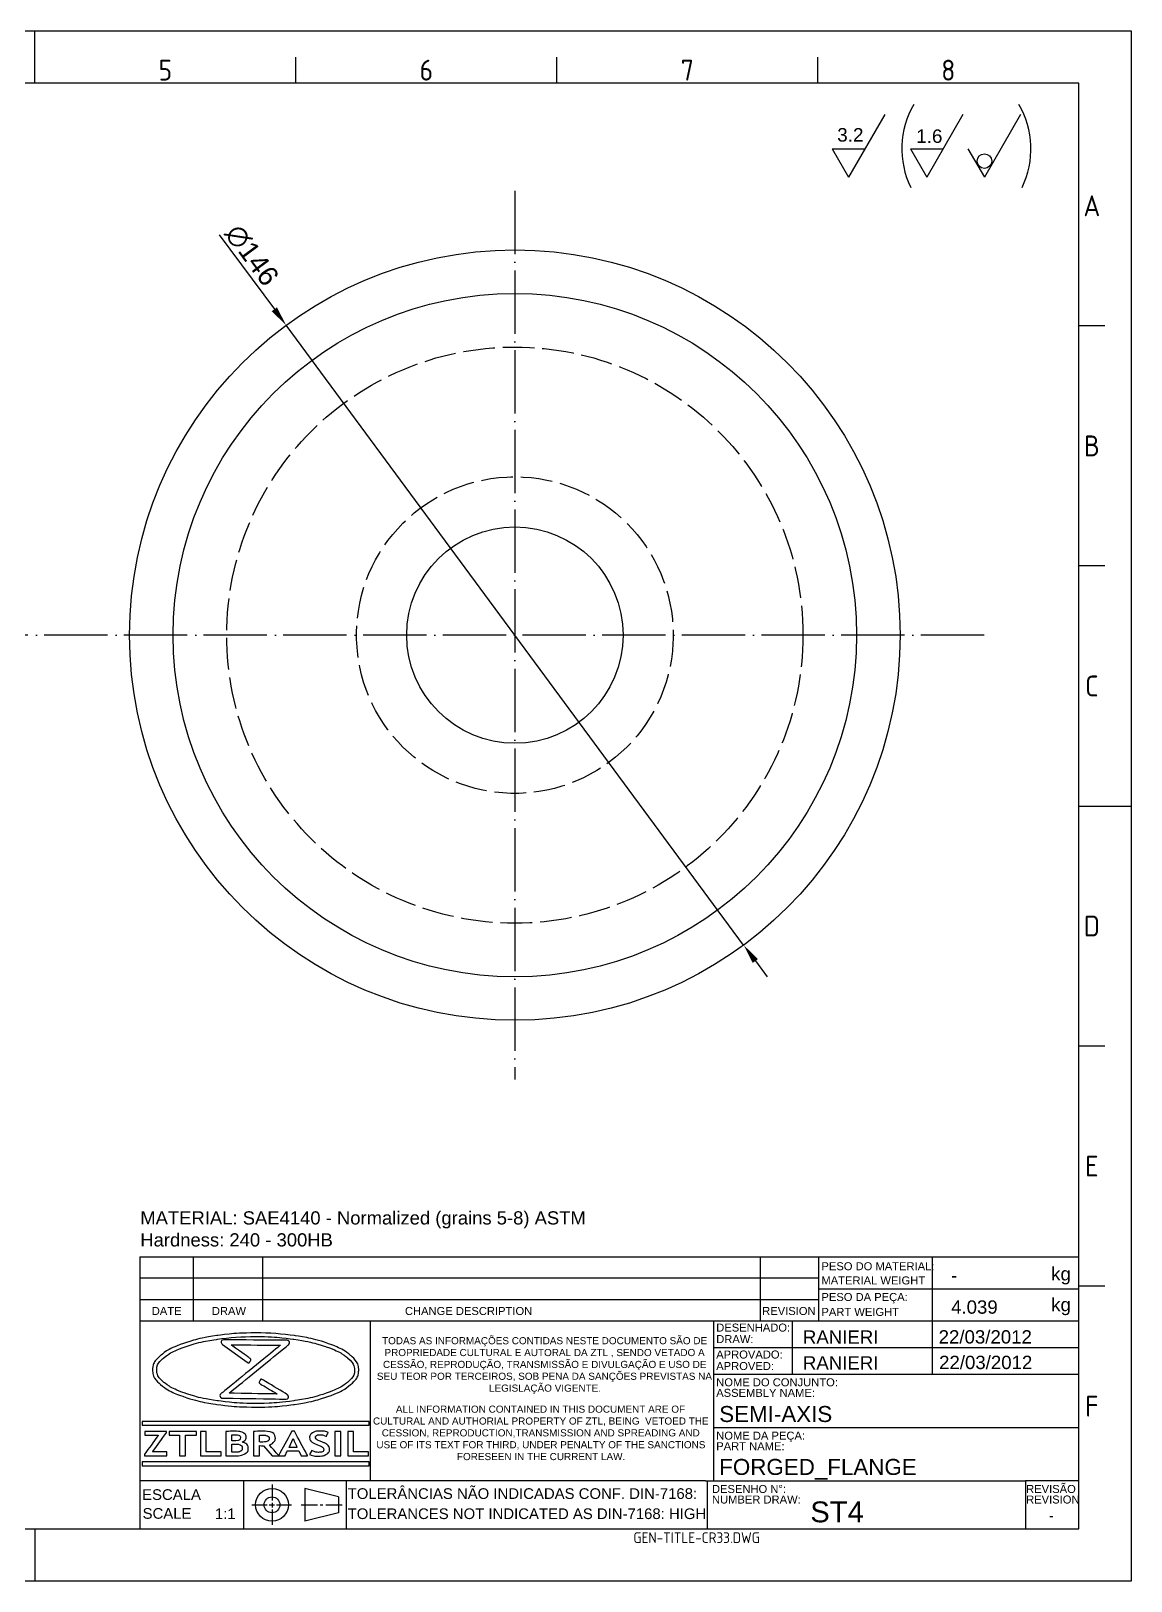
# Model space of a CAD drawing. Header units: millimetres. Extents: x 1906 to 2321, y 1390 to 1684.
# Drawn here: x 2112.8 to 2321.3, y 1390.4 to 1684.2 of the extents above; entities that cross this region are included whole.
import ezdxf
from ezdxf.enums import TextEntityAlignment as Align

# ---------------------------------------------------------------- set-up
doc = ezdxf.new("R2010")
doc.units = ezdxf.units.MM
for name, pattern in [('ACAD_ISO02W100', [15, 12, -3]), ('ACAD_ISO04W100', [30, 24, -3, 0, -3]), ('ACAD_ISO05W100', [33, 24, -3, 0, -3, 0, -3])]:
    doc.linetypes.add(name, pattern=pattern)
for name, color, linetype, lineweight in [('AM_0', 7, 'Continuous', 30), ('AM_4', 1, 'ACAD_ISO04W100', 25), ('AM_5', 3, 'Continuous', 25), ('AM_8', 170, 'Continuous', 25), ('AM_9', 40, 'ACAD_ISO02W100', 25), ('AM_BOR', 2, 'ACAD_ISO05W100', 25)]:
    doc.layers.add(name, color=color, linetype=linetype, lineweight=lineweight)
doc.layers.add('Camada 1', color=7, linetype='Continuous')
doc.styles.add('ACISOTS', font='isocp.shx', dxfattribs={"height": 1})
doc.styles.get("Standard").update_dxf_attribs({"font": 'arial.ttf'})
doc.dimstyles.new('ISO-25', dxfattribs={"dimtxt": 3.75, "dimasz": 3.75, "dimexe": 1.25, "dimexo": 0.625, "dimtad": 1, "dimtxsty": 'Standard', "dimcen": 2.5, "dimadec": 0, "dimazin": 0, "dimtfac": 1, "dimtmove": 0, "dimatfit": 3, "dimfxl": 1, "dimarcsym": 0})

# ---------------------------------------------------------------- blocks, each defined once
blk = doc.blocks.new('A3 ZTL')
for p, q in [((401.17, 280.82), (19.57, 280.82)), ((401.17, 9.78), (401.17, 280.82)), ((19.57, 9.78), (401.17, 9.78))]:
    blk.add_line(p, q)
at = {"layer": 'AM_BOR', "color": 135, "linetype": 'Continuous', "lineweight": 25}
for p, q in [((0, 290.61), (410.96, 290.61)), ((410.96, 290.61), (410.96, 0)), ((410.96, 0), (0, 0))]:
    blk.add_line(p, q, dxfattribs=at)
at = {"layer": 'AM_BOR', "color": 135, "lineweight": 25}
for p, q in [((205.48, 280.82), (205.48, 290.61)), ((254.4, 280.82), (254.4, 285.71)), ((303.33, 280.82), (303.33, 285.71)), ((352.25, 280.82), (352.25, 285.71)), ((406.07, 235.32), (401.17, 235.32)), ((406.07, 190.31), (401.17, 190.31)), ((401.17, 145.3), (410.96, 145.3)), ((406.07, 100.29), (401.17, 100.29)), ((406.07, 55.28), (401.17, 55.28)), ((205.48, 9.78), (205.48, 0))]:
    blk.add_line(p, q, dxfattribs=at)
at = {"layer": 'AM_BOR', "color": 135, "lineweight": 25, "style": 'ACISOTS'}
for s, p in [('5', (229.94, 283.27)), ('6', (278.86, 283.27)), ('7', (327.79, 283.27)), ('8', (376.71, 283.27)), ('A', (403.62, 257.83)), ('B', (403.62, 212.82)), ('C', (403.62, 167.81)), ('D', (403.62, 122.8)), ('E', (403.62, 77.79)), ('F', (403.62, 32.78))]:
    blk.add_text(s, height=3.91, dxfattribs=at).set_placement(p, align=Align.MIDDLE)
blk = doc.blocks.new('*D80')
at = {"layer": 'AM_5', "color": 0, "lineweight": -2, "ltscale": 0.5, "transparency": 16777216}
for p, q in [((2148.51, 1645.55), (2158.94, 1631.42)), ((2247.86, 1510.93), (2161.17, 1628.4)), ((2250.09, 1507.91), (2252.32, 1504.89))]:
    blk.add_line(p, q, dxfattribs=at)
at = {"layer": 'AM_5', "color": 0, "ltscale": 0.5, "transparency": 16777216}
for points in [[(2159.44, 1631.79), (2158.44, 1631.05), (2161.17, 1628.4)], [(2250.59, 1508.28), (2249.59, 1507.54), (2247.86, 1510.93)]]:
    blk.add_solid(points, dxfattribs=at)
at = {"layer": 'Defpoints', "color": 0, "ltscale": 0.5, "transparency": 16777216}
for p in [(2161.17, 1628.4), (2247.86, 1510.93)]:
    blk.add_point(p, dxfattribs=at)
at = {"layer": 'AM_5', "color": 0, "ltscale": 0.5, "transparency": 16777216, "insert": (2154.68, 1641.65), "char_height": 3.75, "attachment_point": 5, "rotation": 306.4278}
blk.add_mtext('∅146', dxfattribs=at)

msp = doc.modelspace()

# ---------------------------------------------------------------- linework, layer by layer
at = {"linetype": 'Continuous'}
msp.add_line((2133.469, 1451.848), (2311.376, 1451.848), dxfattribs=at)
at = {"layer": 'AM_0', "ltscale": 0.5}
for radius in [73, 64.749, 20.5]:
    msp.add_circle((2204.516, 1569.665), radius, dxfattribs=at)
at = {"layer": 'AM_4', "ltscale": 0.5}
for p, q in [((2204.516, 1653.878), (2204.516, 1485.453)), ((2293.44, 1569.665), (1964.018, 1569.665))]:
    msp.add_line(p, q, dxfattribs=at)
at = {"layer": 'AM_5'}
for p, q in [((2274.595, 1668.311), (2267.748, 1656.451)), ((2289.425, 1668.311), (2282.577, 1656.451)), ((2300.329, 1668.311), (2293.481, 1656.451)), ((2264.635, 1661.842), (2270.86, 1661.842)), ((2264.635, 1661.842), (2267.748, 1656.451)), ((2279.465, 1661.842), (2285.69, 1661.842)), ((2279.465, 1661.842), (2282.577, 1656.451)), ((2290.369, 1661.842), (2293.481, 1656.451))]:
    msp.add_line(p, q, dxfattribs=at)
msp.add_circle((2293.493, 1659.506), 1.38, dxfattribs=at)
for centre, start, end in [((2294.607, 1661.83), 149.81687, 205.95777), ((2285.546, 1661.83), 334.04223, 30.18313)]:
    msp.add_arc(centre, 16.762, start, end, dxfattribs=at)
at = {"layer": 'AM_8', "color": 0, "linetype": 'Continuous'}
for p, q in [((2133.469, 1451.848), (2133.469, 1400.296)), ((2143.578, 1451.848), (2143.578, 1439.718)), ((2156.718, 1451.848), (2156.718, 1439.718)), ((2250.98, 1451.848), (2250.98, 1439.718)), ((2262.096, 1439.718), (2262.096, 1451.848)), ((2283.578, 1451.848), (2283.578, 1445.783)), ((2311.376, 1400.296), (2311.376, 1451.848)), ((2262.096, 1447.805), (2133.469, 1447.805)), ((2262.096, 1445.783), (2311.376, 1445.783)), ((2283.578, 1445.783), (2283.578, 1439.718)), ((2133.469, 1443.762), (2262.096, 1443.762)), ((2133.469, 1439.718), (2240.617, 1439.718)), ((2177.084, 1439.718), (2177.084, 1409.393)), ((2240.617, 1439.718), (2311.376, 1439.718)), ((2242.161, 1439.718), (2242.161, 1420.513)), ((2257.074, 1439.718), (2257.074, 1429.61)), ((2283.578, 1439.718), (2283.578, 1429.61)), ((2242.161, 1434.664), (2311.376, 1434.664)), ((2242.161, 1429.61), (2311.376, 1429.61)), ((2242.161, 1420.513), (2242.161, 1409.393)), ((2242.161, 1419.502), (2311.376, 1419.502)), ((2133.912, 1412.235), (2167.026, 1412.235)), ((2240.617, 1409.393), (2133.469, 1409.393)), ((2178.311, 1409.393), (2133.469, 1409.393)), ((2153.114, 1409.393), (2153.114, 1400.296)), ((2158.501, 1408.664), (2158.501, 1405.664)), ((2171.067, 1406.344), (2164.708, 1407.956)), ((2164.708, 1407.956), (2164.708, 1401.733)), ((2172.58, 1409.393), (2172.58, 1400.296)), ((2240.617, 1409.393), (2301.267, 1409.393)), ((2241.039, 1400.296), (2241.039, 1409.393)), ((2311.376, 1409.393), (2301.267, 1409.393)), ((2301.267, 1409.393), (2301.267, 1400.296)), ((2154.699, 1404.845), (2157.553, 1404.845)), ((2157.986, 1404.845), (2158.99, 1404.845)), ((2158.501, 1405.247), (2158.501, 1404.352)), ((2159.377, 1404.845), (2162.212, 1404.845)), ((2164.015, 1404.845), (2167.141, 1404.845)), ((2167.623, 1404.845), (2168.126, 1404.845)), ((2168.708, 1404.845), (2171.804, 1404.845)), ((2171.067, 1406.344), (2171.067, 1403.345)), ((2158.501, 1403.95), (2158.501, 1401.025)), ((2171.067, 1403.345), (2164.708, 1401.733)), ((2133.469, 1400.296), (2311.376, 1400.296))]:
    msp.add_line(p, q, dxfattribs=at)
for radius in [3.112, 1.5]:
    msp.add_circle((2158.501, 1404.845), radius, dxfattribs=at)
at = {"layer": 'AM_9', "ltscale": 0.5}
for radius in [54.596, 30]:
    msp.add_circle((2204.516, 1569.665), radius, dxfattribs=at)
at = {"layer": 'Camada 1'}
for points, knots in [([(2155.396, 1437.421), (2158.004, 1437.421), (2160.496, 1437.238), (2162.773, 1436.907), (2162.773, 1436.907), (2165.139, 1436.564), (2167.273, 1436.06), (2169.063, 1435.435), (2169.063, 1435.435), (2170.9, 1434.794), (2172.383, 1434.02), (2173.397, 1433.154), (2173.397, 1433.154), (2174.383, 1432.311), (2174.929, 1431.378), (2174.929, 1430.392), (2174.929, 1430.392), (2174.929, 1429.406), (2174.383, 1428.473), (2173.397, 1427.63), (2173.397, 1427.63), (2172.383, 1426.764), (2170.9, 1425.99), (2169.063, 1425.348), (2169.063, 1425.348), (2167.273, 1424.723), (2165.139, 1424.22), (2162.773, 1423.876), (2162.773, 1423.876), (2160.496, 1423.546), (2158.004, 1423.363), (2155.396, 1423.363), (2155.396, 1423.363), (2152.788, 1423.363), (2150.296, 1423.546), (2148.019, 1423.876), (2148.019, 1423.876), (2145.653, 1424.22), (2143.519, 1424.723), (2141.729, 1425.348), (2141.729, 1425.348), (2139.892, 1425.99), (2138.409, 1426.764), (2137.396, 1427.63), (2137.396, 1427.63), (2136.409, 1428.473), (2135.864, 1429.406), (2135.864, 1430.392), (2135.864, 1430.392), (2135.864, 1431.378), (2136.409, 1432.311), (2137.396, 1433.154), (2137.396, 1433.154), (2138.409, 1434.02), (2139.892, 1434.794), (2141.729, 1435.435), (2141.729, 1435.435), (2143.519, 1436.06), (2145.653, 1436.564), (2148.02, 1436.907), (2148.02, 1436.907), (2150.296, 1437.238), (2152.788, 1437.421), (2155.396, 1437.421)], [0, 0, 0, 0, 0.0588235, 0.0588235, 0.0588235, 0.0882353, 0.1176471, 0.1176471, 0.1176471, 0.1470588, 0.1764706, 0.1764706, 0.1764706, 0.2058824, 0.2352941, 0.2352941, 0.2352941, 0.2647059, 0.2941176, 0.2941176, 0.2941176, 0.3235294, 0.3529412, 0.3529412, 0.3529412, 0.3823529, 0.4117647, 0.4117647, 0.4117647, 0.4411765, 0.4705882, 0.4705882, 0.4705882, 0.5, 0.5294118, 0.5294118, 0.5294118, 0.5588235, 0.5882353, 0.5882353, 0.5882353, 0.6176471, 0.6470588, 0.6470588, 0.6470588, 0.6764706, 0.7058824, 0.7058824, 0.7058824, 0.7352941, 0.7647059, 0.7647059, 0.7647059, 0.7941176, 0.8235294, 0.8235294, 0.8235294, 0.8529412, 0.8823529, 0.8823529, 0.8823529, 0.9411765, 1, 1, 1, 1]), ([(2155.396, 1436.727), (2152.834, 1436.727), (2150.389, 1436.549), (2148.16, 1436.226), (2148.16, 1436.226), (2145.844, 1435.891), (2143.759, 1435.4), (2142.015, 1434.791), (2142.015, 1434.791), (2140.317, 1434.198), (2138.95, 1433.499), (2138.018, 1432.73), (2138.018, 1432.73), (2137.134, 1432), (2136.646, 1431.21), (2136.646, 1430.392), (2136.646, 1430.392), (2136.646, 1429.574), (2137.134, 1428.783), (2138.018, 1428.054), (2138.018, 1428.054), (2138.95, 1427.285), (2140.317, 1426.585), (2142.015, 1425.993), (2142.015, 1425.993), (2143.759, 1425.384), (2145.843, 1424.893), (2148.16, 1424.558), (2148.16, 1424.558), (2150.389, 1424.235), (2152.834, 1424.056), (2155.396, 1424.056), (2155.396, 1424.056), (2157.958, 1424.056), (2160.403, 1424.235), (2162.632, 1424.558), (2162.632, 1424.558), (2164.949, 1424.893), (2167.034, 1425.384), (2168.778, 1425.993), (2168.778, 1425.993), (2170.475, 1426.585), (2171.843, 1427.285), (2172.774, 1428.054), (2172.774, 1428.054), (2173.658, 1428.783), (2174.147, 1429.574), (2174.147, 1430.392), (2174.147, 1430.392), (2174.147, 1431.21), (2173.658, 1432), (2172.774, 1432.73), (2172.774, 1432.73), (2171.843, 1433.499), (2170.475, 1434.198), (2168.778, 1434.791), (2168.778, 1434.791), (2167.034, 1435.4), (2164.949, 1435.891), (2162.632, 1436.226), (2162.632, 1436.226), (2160.403, 1436.549), (2157.958, 1436.727), (2155.396, 1436.727)], [0, 0, 0, 0, 0.0588235, 0.0588235, 0.0588235, 0.0882353, 0.1176471, 0.1176471, 0.1176471, 0.1470588, 0.1764706, 0.1764706, 0.1764706, 0.2058824, 0.2352941, 0.2352941, 0.2352941, 0.2647059, 0.2941176, 0.2941176, 0.2941176, 0.3235294, 0.3529412, 0.3529412, 0.3529412, 0.3823529, 0.4117647, 0.4117647, 0.4117647, 0.4411765, 0.4705882, 0.4705882, 0.4705882, 0.5, 0.5294118, 0.5294118, 0.5294118, 0.5588235, 0.5882353, 0.5882353, 0.5882353, 0.6176471, 0.6470588, 0.6470588, 0.6470588, 0.6764706, 0.7058824, 0.7058824, 0.7058824, 0.7352941, 0.7647059, 0.7647059, 0.7647059, 0.7941176, 0.8235294, 0.8235294, 0.8235294, 0.8529412, 0.8823529, 0.8823529, 0.8823529, 0.9411765, 1, 1, 1, 1]), ([(2153.772, 1431.888), (2153.772, 1431.888), (2149.092, 1435.242), (2149.092, 1435.242), (2149.092, 1435.242), (2148.744, 1435.491), (2148.885, 1436.125), (2149.296, 1436.122), (2149.296, 1436.122), (2149.296, 1436.122), (2161.381, 1436.025), (2161.381, 1436.025), (2161.381, 1436.025), (2161.778, 1436.021), (2161.925, 1435.423), (2161.601, 1435.159), (2161.601, 1435.159), (2161.601, 1435.159), (2150.35, 1425.993), (2150.35, 1425.993), (2150.35, 1425.993), (2150.35, 1425.993), (2159.469, 1425.846), (2159.469, 1425.846), (2159.469, 1425.846), (2159.469, 1425.846), (2156.402, 1427.694), (2156.402, 1427.694), (2156.402, 1427.694), (2156.2, 1427.816), (2155.999, 1427.937), (2156.174, 1428.358), (2156.174, 1428.358), (2156.35, 1428.78), (2156.552, 1428.658), (2156.754, 1428.537), (2156.754, 1428.537), (2156.754, 1428.537), (2161.352, 1425.767), (2161.352, 1425.767), (2161.352, 1425.767), (2161.728, 1425.54), (2161.595, 1424.865), (2161.171, 1424.872), (2161.171, 1424.872), (2161.171, 1424.872), (2149.086, 1425.066), (2149.086, 1425.066), (2149.086, 1425.066), (2148.69, 1425.073), (2148.546, 1425.669), (2148.868, 1425.932), (2148.868, 1425.932), (2148.868, 1425.932), (2160.108, 1435.088), (2160.108, 1435.088), (2160.108, 1435.088), (2160.108, 1435.088), (2150.74, 1435.164), (2150.74, 1435.164), (2150.74, 1435.164), (2150.74, 1435.164), (2154.176, 1432.702), (2154.176, 1432.702), (2154.176, 1432.702), (2154.367, 1432.565), (2154.558, 1432.427), (2154.356, 1432.021), (2154.356, 1432.021), (2154.154, 1431.614), (2153.963, 1431.751), (2153.772, 1431.888)], [0, 0, 0, 0, 0.0526316, 0.0526316, 0.0526316, 0.0789474, 0.1052632, 0.1052632, 0.1052632, 0.1315789, 0.1578947, 0.1578947, 0.1578947, 0.1842105, 0.2105263, 0.2105263, 0.2105263, 0.2368421, 0.2631579, 0.2631579, 0.2631579, 0.2894737, 0.3157895, 0.3157895, 0.3157895, 0.3421053, 0.3684211, 0.3684211, 0.3684211, 0.3947368, 0.4210526, 0.4210526, 0.4210526, 0.4473684, 0.4736842, 0.4736842, 0.4736842, 0.5, 0.5263158, 0.5263158, 0.5263158, 0.5526316, 0.5789474, 0.5789474, 0.5789474, 0.6052632, 0.6315789, 0.6315789, 0.6315789, 0.6578947, 0.6842105, 0.6842105, 0.6842105, 0.7105263, 0.7368421, 0.7368421, 0.7368421, 0.7631579, 0.7894737, 0.7894737, 0.7894737, 0.8157895, 0.8421053, 0.8421053, 0.8421053, 0.8684211, 0.8947368, 0.8947368, 0.8947368, 0.9473684, 1, 1, 1, 1]), ([(2133.996, 1420.651), (2133.996, 1420.651), (2176.797, 1420.651), (2176.797, 1420.651), (2176.797, 1420.651), (2176.797, 1420.651), (2176.881, 1420.651), (2176.881, 1420.651), (2176.881, 1420.651), (2176.881, 1420.651), (2176.881, 1420.567), (2176.881, 1420.567), (2176.881, 1420.567), (2176.881, 1420.567), (2176.881, 1420.01), (2176.881, 1420.01), (2176.881, 1420.01), (2176.881, 1420.01), (2176.881, 1419.926), (2176.881, 1419.926), (2176.881, 1419.926), (2176.881, 1419.926), (2176.797, 1419.926), (2176.797, 1419.926), (2176.797, 1419.926), (2176.797, 1419.926), (2133.996, 1419.926), (2133.996, 1419.926), (2133.996, 1419.926), (2133.996, 1419.926), (2133.912, 1419.926), (2133.912, 1419.926), (2133.912, 1419.926), (2133.912, 1419.926), (2133.912, 1420.01), (2133.912, 1420.01), (2133.912, 1420.01), (2133.912, 1420.01), (2133.912, 1420.567), (2133.912, 1420.567), (2133.912, 1420.567), (2133.912, 1420.567), (2133.912, 1420.651), (2133.912, 1420.651), (2133.912, 1420.651), (2133.912, 1420.651), (2133.996, 1420.651), (2133.996, 1420.651)], [0, 0, 0, 0, 0.0769231, 0.0769231, 0.0769231, 0.1153846, 0.1538462, 0.1538462, 0.1538462, 0.1923077, 0.2307692, 0.2307692, 0.2307692, 0.2692308, 0.3076923, 0.3076923, 0.3076923, 0.3461538, 0.3846154, 0.3846154, 0.3846154, 0.4230769, 0.4615385, 0.4615385, 0.4615385, 0.5, 0.5384615, 0.5384615, 0.5384615, 0.5769231, 0.6153846, 0.6153846, 0.6153846, 0.6538462, 0.6923077, 0.6923077, 0.6923077, 0.7307692, 0.7692308, 0.7692308, 0.7692308, 0.8076923, 0.8461538, 0.8461538, 0.8461538, 0.9230769, 1, 1, 1, 1]), ([(2134.338, 1414.137), (2134.338, 1414.137), (2134.338, 1414.401), (2134.338, 1414.401), (2134.338, 1414.401), (2134.338, 1414.401), (2136.956, 1418.022), (2136.956, 1418.022), (2136.956, 1418.022), (2136.956, 1418.022), (2134.381, 1418.022), (2134.381, 1418.022), (2134.381, 1418.022), (2134.381, 1418.022), (2134.381, 1418.75), (2134.381, 1418.75), (2134.381, 1418.75), (2134.381, 1418.75), (2138.474, 1418.75), (2138.474, 1418.75), (2138.474, 1418.75), (2138.474, 1418.75), (2138.474, 1418.485), (2138.474, 1418.485), (2138.474, 1418.485), (2138.474, 1418.485), (2135.847, 1414.864), (2135.847, 1414.864), (2135.847, 1414.864), (2135.847, 1414.864), (2138.568, 1414.864), (2138.568, 1414.864), (2138.568, 1414.864), (2138.568, 1414.864), (2138.568, 1414.137), (2138.568, 1414.137), (2138.568, 1414.137), (2138.568, 1414.137), (2134.338, 1414.137), (2134.338, 1414.137)], [0, 0, 0, 0, 0.0909091, 0.0909091, 0.0909091, 0.1363636, 0.1818182, 0.1818182, 0.1818182, 0.2272727, 0.2727273, 0.2727273, 0.2727273, 0.3181818, 0.3636364, 0.3636364, 0.3636364, 0.4090909, 0.4545455, 0.4545455, 0.4545455, 0.5, 0.5454545, 0.5454545, 0.5454545, 0.5909091, 0.6363636, 0.6363636, 0.6363636, 0.6818182, 0.7272727, 0.7272727, 0.7272727, 0.7727273, 0.8181818, 0.8181818, 0.8181818, 0.9090909, 1, 1, 1, 1]), ([(2142.107, 1418.022), (2142.107, 1418.022), (2142.107, 1414.137), (2142.107, 1414.137), (2142.107, 1414.137), (2142.107, 1414.137), (2140.993, 1414.137), (2140.993, 1414.137), (2140.993, 1414.137), (2140.993, 1414.137), (2140.993, 1418.022), (2140.993, 1418.022), (2140.993, 1418.022), (2140.993, 1418.022), (2138.996, 1418.022), (2138.996, 1418.022), (2138.996, 1418.022), (2138.996, 1418.022), (2138.996, 1418.75), (2138.996, 1418.75), (2138.996, 1418.75), (2138.996, 1418.75), (2144.193, 1418.75), (2144.193, 1418.75), (2144.193, 1418.75), (2144.193, 1418.75), (2144.193, 1418.022), (2144.193, 1418.022), (2144.193, 1418.022), (2144.193, 1418.022), (2142.107, 1418.022), (2142.107, 1418.022)], [0, 0, 0, 0, 0.1111111, 0.1111111, 0.1111111, 0.1666667, 0.2222222, 0.2222222, 0.2222222, 0.2777778, 0.3333333, 0.3333333, 0.3333333, 0.3888889, 0.4444444, 0.4444444, 0.4444444, 0.5, 0.5555556, 0.5555556, 0.5555556, 0.6111111, 0.6666667, 0.6666667, 0.6666667, 0.7222222, 0.7777778, 0.7777778, 0.7777778, 0.8888889, 1, 1, 1, 1]), ([(2144.921, 1414.137), (2144.921, 1414.137), (2144.921, 1418.75), (2144.921, 1418.75), (2144.921, 1418.75), (2144.921, 1418.75), (2146.036, 1418.75), (2146.036, 1418.75), (2146.036, 1418.75), (2146.036, 1418.75), (2146.036, 1414.864), (2146.036, 1414.864), (2146.036, 1414.864), (2146.036, 1414.864), (2148.873, 1414.864), (2148.873, 1414.864), (2148.873, 1414.864), (2148.873, 1414.864), (2148.873, 1414.137), (2148.873, 1414.137), (2148.873, 1414.137), (2148.873, 1414.137), (2144.921, 1414.137), (2144.921, 1414.137)], [0, 0, 0, 0, 0.1428571, 0.1428571, 0.1428571, 0.2142857, 0.2857143, 0.2857143, 0.2857143, 0.3571429, 0.4285714, 0.4285714, 0.4285714, 0.5, 0.5714286, 0.5714286, 0.5714286, 0.6428571, 0.7142857, 0.7142857, 0.7142857, 0.8571429, 1, 1, 1, 1]), ([(2151.692, 1414.137), (2151.692, 1414.137), (2149.772, 1414.137), (2149.772, 1414.137), (2149.772, 1414.137), (2149.772, 1414.137), (2149.772, 1418.747), (2149.772, 1418.747), (2149.772, 1418.747), (2150.618, 1418.776), (2151.211, 1418.791), (2151.55, 1418.791), (2151.55, 1418.791), (2152.202, 1418.791), (2152.712, 1418.688), (2153.079, 1418.483), (2153.079, 1418.483), (2153.446, 1418.279), (2153.629, 1417.987), (2153.629, 1417.607), (2153.629, 1417.607), (2153.629, 1417.242), (2153.365, 1416.953), (2152.84, 1416.741), (2152.84, 1416.741), (2153.62, 1416.541), (2154.01, 1416.129), (2154.01, 1415.506), (2154.01, 1415.506), (2154.01, 1415.087), (2153.794, 1414.754), (2153.364, 1414.506), (2153.364, 1414.506), (2152.932, 1414.26), (2152.375, 1414.137), (2151.692, 1414.137)], [0, 0, 0, 0, 0.1, 0.1, 0.1, 0.15, 0.2, 0.2, 0.2, 0.25, 0.3, 0.3, 0.3, 0.35, 0.4, 0.4, 0.4, 0.45, 0.5, 0.5, 0.5, 0.55, 0.6, 0.6, 0.6, 0.65, 0.7, 0.7, 0.7, 0.75, 0.8, 0.8, 0.8, 0.9, 1, 1, 1, 1]), ([(2150.886, 1418.092), (2150.886, 1418.092), (2150.886, 1416.986), (2150.886, 1416.986), (2150.886, 1416.986), (2151.057, 1416.979), (2151.237, 1416.974), (2151.426, 1416.974), (2151.426, 1416.974), (2152.151, 1416.974), (2152.514, 1417.174), (2152.514, 1417.575), (2152.514, 1417.575), (2152.514, 1417.93), (2152.185, 1418.107), (2151.525, 1418.107), (2151.525, 1418.107), (2151.351, 1418.107), (2151.138, 1418.102), (2150.886, 1418.092)], [0, 0, 0, 0, 0.1666667, 0.1666667, 0.1666667, 0.25, 0.3333333, 0.3333333, 0.3333333, 0.4166667, 0.5, 0.5, 0.5, 0.5833333, 0.6666667, 0.6666667, 0.6666667, 0.8333333, 1, 1, 1, 1]), ([(2150.886, 1416.348), (2150.886, 1416.348), (2150.886, 1414.824), (2150.886, 1414.824), (2150.886, 1414.824), (2151.111, 1414.809), (2151.294, 1414.801), (2151.435, 1414.801), (2151.435, 1414.801), (2151.932, 1414.801), (2152.293, 1414.863), (2152.517, 1414.987), (2152.517, 1414.987), (2152.741, 1415.111), (2152.853, 1415.317), (2152.853, 1415.604), (2152.853, 1415.604), (2152.853, 1415.866), (2152.75, 1416.057), (2152.54, 1416.177), (2152.54, 1416.177), (2152.331, 1416.297), (2151.967, 1416.356), (2151.448, 1416.356), (2151.448, 1416.356), (2151.34, 1416.356), (2151.152, 1416.354), (2150.886, 1416.348)], [0, 0, 0, 0, 0.125, 0.125, 0.125, 0.1875, 0.25, 0.25, 0.25, 0.3125, 0.375, 0.375, 0.375, 0.4375, 0.5, 0.5, 0.5, 0.5625, 0.625, 0.625, 0.625, 0.6875, 0.75, 0.75, 0.75, 0.875, 1, 1, 1, 1]), ([(2158.534, 1414.137), (2158.534, 1414.137), (2156.86, 1416.041), (2156.86, 1416.041), (2156.86, 1416.041), (2156.691, 1416.043), (2156.456, 1416.051), (2156.152, 1416.064), (2156.152, 1416.064), (2156.152, 1416.064), (2156.152, 1414.137), (2156.152, 1414.137), (2156.152, 1414.137), (2156.152, 1414.137), (2154.995, 1414.137), (2154.995, 1414.137), (2154.995, 1414.137), (2154.995, 1414.137), (2154.995, 1418.75), (2154.995, 1418.75), (2154.995, 1418.75), (2155.058, 1418.75), (2155.299, 1418.757), (2155.72, 1418.773), (2155.72, 1418.773), (2156.14, 1418.79), (2156.478, 1418.797), (2156.735, 1418.797), (2156.735, 1418.797), (2158.329, 1418.797), (2159.127, 1418.343), (2159.127, 1417.436), (2159.127, 1417.436), (2159.127, 1417.163), (2159.016, 1416.915), (2158.796, 1416.69), (2158.796, 1416.69), (2158.577, 1416.466), (2158.299, 1416.308), (2157.965, 1416.215), (2157.965, 1416.215), (2157.965, 1416.215), (2159.82, 1414.137), (2159.82, 1414.137), (2159.82, 1414.137), (2159.82, 1414.137), (2158.534, 1414.137), (2158.534, 1414.137)], [0, 0, 0, 0, 0.0769231, 0.0769231, 0.0769231, 0.1153846, 0.1538462, 0.1538462, 0.1538462, 0.1923077, 0.2307692, 0.2307692, 0.2307692, 0.2692308, 0.3076923, 0.3076923, 0.3076923, 0.3461538, 0.3846154, 0.3846154, 0.3846154, 0.4230769, 0.4615385, 0.4615385, 0.4615385, 0.5, 0.5384615, 0.5384615, 0.5384615, 0.5769231, 0.6153846, 0.6153846, 0.6153846, 0.6538462, 0.6923077, 0.6923077, 0.6923077, 0.7307692, 0.7692308, 0.7692308, 0.7692308, 0.8076923, 0.8461538, 0.8461538, 0.8461538, 0.9230769, 1, 1, 1, 1]), ([(2156.152, 1418.038), (2156.152, 1418.038), (2156.152, 1416.757), (2156.152, 1416.757), (2156.152, 1416.757), (2156.358, 1416.744), (2156.516, 1416.738), (2156.624, 1416.738), (2156.624, 1416.738), (2157.089, 1416.738), (2157.43, 1416.786), (2157.645, 1416.883), (2157.645, 1416.883), (2157.861, 1416.98), (2157.97, 1417.167), (2157.97, 1417.446), (2157.97, 1417.446), (2157.97, 1417.673), (2157.854, 1417.832), (2157.622, 1417.921), (2157.622, 1417.921), (2157.391, 1418.011), (2157.026, 1418.057), (2156.529, 1418.057), (2156.529, 1418.057), (2156.409, 1418.057), (2156.283, 1418.051), (2156.152, 1418.038)], [0, 0, 0, 0, 0.125, 0.125, 0.125, 0.1875, 0.25, 0.25, 0.25, 0.3125, 0.375, 0.375, 0.375, 0.4375, 0.5, 0.5, 0.5, 0.5625, 0.625, 0.625, 0.625, 0.6875, 0.75, 0.75, 0.75, 0.875, 1, 1, 1, 1]), ([(2164.019, 1414.137), (2164.019, 1414.137), (2163.561, 1415.072), (2163.561, 1415.072), (2163.561, 1415.072), (2163.561, 1415.072), (2161.41, 1415.072), (2161.41, 1415.072), (2161.41, 1415.072), (2161.41, 1415.072), (2160.972, 1414.137), (2160.972, 1414.137), (2160.972, 1414.137), (2160.972, 1414.137), (2159.735, 1414.137), (2159.735, 1414.137), (2159.735, 1414.137), (2159.735, 1414.137), (2162.238, 1418.813), (2162.238, 1418.813), (2162.238, 1418.813), (2162.238, 1418.813), (2162.726, 1418.813), (2162.726, 1418.813), (2162.726, 1418.813), (2162.726, 1418.813), (2165.249, 1414.137), (2165.249, 1414.137), (2165.249, 1414.137), (2165.249, 1414.137), (2164.019, 1414.137), (2164.019, 1414.137)], [0, 0, 0, 0, 0.1111111, 0.1111111, 0.1111111, 0.1666667, 0.2222222, 0.2222222, 0.2222222, 0.2777778, 0.3333333, 0.3333333, 0.3333333, 0.3888889, 0.4444444, 0.4444444, 0.4444444, 0.5, 0.5555556, 0.5555556, 0.5555556, 0.6111111, 0.6666667, 0.6666667, 0.6666667, 0.7222222, 0.7777778, 0.7777778, 0.7777778, 0.8888889, 1, 1, 1, 1]), ([(2162.482, 1417.402), (2162.482, 1417.402), (2161.727, 1415.698), (2161.727, 1415.698), (2161.727, 1415.698), (2161.727, 1415.698), (2163.235, 1415.698), (2163.235, 1415.698), (2163.235, 1415.698), (2163.235, 1415.698), (2162.482, 1417.402), (2162.482, 1417.402)], [0, 0, 0, 0, 0.25, 0.25, 0.25, 0.375, 0.5, 0.5, 0.5, 0.75, 1, 1, 1, 1]), ([(2165.614, 1414.391), (2165.614, 1414.391), (2166.026, 1415.126), (2166.026, 1415.126), (2166.026, 1415.126), (2166.465, 1414.899), (2166.898, 1414.786), (2167.323, 1414.786), (2167.323, 1414.786), (2167.979, 1414.786), (2168.305, 1414.954), (2168.305, 1415.289), (2168.305, 1415.289), (2168.305, 1415.447), (2168.227, 1415.596), (2168.074, 1415.739), (2168.074, 1415.739), (2167.92, 1415.882), (2167.601, 1416.042), (2167.12, 1416.22), (2167.12, 1416.22), (2166.639, 1416.397), (2166.314, 1416.543), (2166.148, 1416.657), (2166.148, 1416.657), (2165.981, 1416.772), (2165.852, 1416.908), (2165.761, 1417.066), (2165.761, 1417.066), (2165.672, 1417.223), (2165.627, 1417.397), (2165.627, 1417.588), (2165.627, 1417.588), (2165.627, 1417.945), (2165.805, 1418.24), (2166.161, 1418.476), (2166.161, 1418.476), (2166.516, 1418.711), (2166.972, 1418.828), (2167.53, 1418.828), (2167.53, 1418.828), (2168.255, 1418.828), (2168.788, 1418.728), (2169.128, 1418.529), (2169.128, 1418.529), (2169.128, 1418.529), (2168.789, 1417.824), (2168.789, 1417.824), (2168.789, 1417.824), (2168.398, 1418.03), (2167.985, 1418.133), (2167.552, 1418.133), (2167.552, 1418.133), (2167.294, 1418.133), (2167.095, 1418.082), (2166.953, 1417.983), (2166.953, 1417.983), (2166.812, 1417.883), (2166.741, 1417.753), (2166.741, 1417.594), (2166.741, 1417.594), (2166.741, 1417.33), (2167.139, 1417.055), (2167.936, 1416.769), (2167.936, 1416.769), (2168.356, 1416.618), (2168.659, 1416.479), (2168.844, 1416.352), (2168.844, 1416.352), (2169.03, 1416.225), (2169.172, 1416.077), (2169.269, 1415.908), (2169.269, 1415.908), (2169.367, 1415.739), (2169.415, 1415.55), (2169.415, 1415.343), (2169.415, 1415.343), (2169.415, 1414.969), (2169.215, 1414.661), (2168.812, 1414.42), (2168.812, 1414.42), (2168.412, 1414.179), (2167.873, 1414.058), (2167.199, 1414.058), (2167.199, 1414.058), (2166.614, 1414.058), (2166.086, 1414.169), (2165.614, 1414.391)], [0, 0, 0, 0, 0.0434783, 0.0434783, 0.0434783, 0.0652174, 0.0869565, 0.0869565, 0.0869565, 0.1086957, 0.1304348, 0.1304348, 0.1304348, 0.1521739, 0.173913, 0.173913, 0.173913, 0.1956522, 0.2173913, 0.2173913, 0.2173913, 0.2391304, 0.2608696, 0.2608696, 0.2608696, 0.2826087, 0.3043478, 0.3043478, 0.3043478, 0.326087, 0.3478261, 0.3478261, 0.3478261, 0.3695652, 0.3913043, 0.3913043, 0.3913043, 0.4130435, 0.4347826, 0.4347826, 0.4347826, 0.4565217, 0.4782609, 0.4782609, 0.4782609, 0.5, 0.5217391, 0.5217391, 0.5217391, 0.5434783, 0.5652174, 0.5652174, 0.5652174, 0.5869565, 0.6086957, 0.6086957, 0.6086957, 0.6304348, 0.6521739, 0.6521739, 0.6521739, 0.673913, 0.6956522, 0.6956522, 0.6956522, 0.7173913, 0.7391304, 0.7391304, 0.7391304, 0.7608696, 0.7826087, 0.7826087, 0.7826087, 0.8043478, 0.826087, 0.826087, 0.826087, 0.8478261, 0.8695652, 0.8695652, 0.8695652, 0.8913043, 0.9130435, 0.9130435, 0.9130435, 0.9565217, 1, 1, 1, 1]), ([(2170.421, 1414.137), (2170.421, 1414.137), (2170.421, 1418.75), (2170.421, 1418.75), (2170.421, 1418.75), (2170.421, 1418.75), (2171.536, 1418.75), (2171.536, 1418.75), (2171.536, 1418.75), (2171.536, 1418.75), (2171.536, 1414.137), (2171.536, 1414.137), (2171.536, 1414.137), (2171.536, 1414.137), (2170.421, 1414.137), (2170.421, 1414.137)], [0, 0, 0, 0, 0.2, 0.2, 0.2, 0.3, 0.4, 0.4, 0.4, 0.5, 0.6, 0.6, 0.6, 0.8, 1, 1, 1, 1]), ([(2172.842, 1414.137), (2172.842, 1414.137), (2172.842, 1418.75), (2172.842, 1418.75), (2172.842, 1418.75), (2172.842, 1418.75), (2173.957, 1418.75), (2173.957, 1418.75), (2173.957, 1418.75), (2173.957, 1418.75), (2173.957, 1414.864), (2173.957, 1414.864), (2173.957, 1414.864), (2173.957, 1414.864), (2176.794, 1414.864), (2176.794, 1414.864), (2176.794, 1414.864), (2176.794, 1414.864), (2176.794, 1414.137), (2176.794, 1414.137), (2176.794, 1414.137), (2176.794, 1414.137), (2172.842, 1414.137), (2172.842, 1414.137)], [0, 0, 0, 0, 0.1428571, 0.1428571, 0.1428571, 0.2142857, 0.2857143, 0.2857143, 0.2857143, 0.3571429, 0.4285714, 0.4285714, 0.4285714, 0.5, 0.5714286, 0.5714286, 0.5714286, 0.6428571, 0.7142857, 0.7142857, 0.7142857, 0.8571429, 1, 1, 1, 1]), ([(2133.996, 1412.96), (2133.996, 1412.96), (2176.797, 1412.96), (2176.797, 1412.96), (2176.797, 1412.96), (2176.797, 1412.96), (2176.881, 1412.96), (2176.881, 1412.96), (2176.881, 1412.96), (2176.881, 1412.96), (2176.881, 1412.876), (2176.881, 1412.876), (2176.881, 1412.876), (2176.881, 1412.876), (2176.881, 1412.319), (2176.881, 1412.319), (2176.881, 1412.319), (2176.881, 1412.319), (2176.881, 1412.235), (2176.881, 1412.235), (2176.881, 1412.235), (2176.881, 1412.235), (2176.797, 1412.235), (2176.797, 1412.235), (2176.797, 1412.235), (2176.797, 1412.235), (2133.996, 1412.235), (2133.996, 1412.235), (2133.996, 1412.235), (2133.996, 1412.235), (2133.912, 1412.235), (2133.912, 1412.235), (2133.912, 1412.235), (2133.912, 1412.235), (2133.912, 1412.319), (2133.912, 1412.319), (2133.912, 1412.319), (2133.912, 1412.319), (2133.912, 1412.876), (2133.912, 1412.876), (2133.912, 1412.876), (2133.912, 1412.876), (2133.912, 1412.96), (2133.912, 1412.96), (2133.912, 1412.96), (2133.912, 1412.96), (2133.996, 1412.96), (2133.996, 1412.96)], [0, 0, 0, 0, 0.0769231, 0.0769231, 0.0769231, 0.1153846, 0.1538462, 0.1538462, 0.1538462, 0.1923077, 0.2307692, 0.2307692, 0.2307692, 0.2692308, 0.3076923, 0.3076923, 0.3076923, 0.3461538, 0.3846154, 0.3846154, 0.3846154, 0.4230769, 0.4615385, 0.4615385, 0.4615385, 0.5, 0.5384615, 0.5384615, 0.5384615, 0.5769231, 0.6153846, 0.6153846, 0.6153846, 0.6538462, 0.6923077, 0.6923077, 0.6923077, 0.7307692, 0.7692308, 0.7692308, 0.7692308, 0.8076923, 0.8461538, 0.8461538, 0.8461538, 0.9230769, 1, 1, 1, 1])]:
    msp.add_open_spline(points, degree=3, knots=knots, dxfattribs=at)

# ---------------------------------------------------------------- block references
at = {"linetype": 'ByBlock', "lineweight": 0, "xscale": 1.01083294125, "yscale": 1.01083294125, "zscale": 1.01083294125}
msp.add_blockref('A3 ZTL', (1905.856, 1390.405), dxfattribs=at)

# ---------------------------------------------------------------- texts
at = {"color": 0, "linetype": 'Continuous', "char_height": 1.34778, "attachment_point": 1}
for s, insert in [('\\pi1.0964;TODAS AS INFORMAÇÕES CONTIDAS NESTE DOCUMENTO SÃO DE \\P\\pi1.5629;PROPRIEDADE CULTURAL E AUTORAL DA ZTL , SENDO VETADO A \\P\\pi1.2752;CESSÃO, REPRODUÇÃO, TRANSMISSÃO E DIVULGAÇÃO E USO DE \\P\\pi0.11956;SEU TEOR POR TERCEIROS, SOB PENA DA SANÇÕES PREVISTAS NA \\P\\pi21.363;LEGISLAÇÃO VIGENTE.', (2178.249, 1436.622)), ('\\pi4.4681;ALL INFORMATION CONTAINED IN THIS DOCUMENT ARE OF \\P\\pi0.12599;CULTURAL AND AUTHORIAL PROPERTY OF ZTL, BEING  VETOED THE \\P\\pi1.8001;CESSION, REPRODUCTION,TRANSMISSION AND SPREADING AND \\P\\pi0.78149;USE OF ITS TEXT FOR THIRD, UNDER PENALTY OF THE SANCTIONS \\P\\pi16.038;FORESEEN IN THE CURRENT LAW.', (2177.499, 1423.649))]:
    msp.add_mtext_dynamic_manual_height_columns(s, width=63.66463, gutter_width=12.5, heights=[0], dxfattribs=dict(at, insert=insert))
at = {"layer": 'AM_5', "char_height": 2.5619, "attachment_point": 1}
for s, insert in [('3.2', (2265.597, 1665.756)), ('1.6', (2280.56, 1665.508))]:
    msp.add_mtext_dynamic_manual_height_columns(s, width=18.23779, gutter_width=12.5, heights=[0], dxfattribs=dict(at, insert=insert))
at = {"layer": 'AM_5', "color": 1, "ltscale": 0.5, "insert": (2133.54, 1460.47), "char_height": 2.5, "attachment_point": 1}
msp.add_mtext_dynamic_manual_height_columns('MATERIAL: SAE4140 - Normalized (grains 5-8) ASTM\\PHardness: 240 - 300HB', width=111.328, gutter_width=12.5, heights=[0], dxfattribs=at)
at = {"layer": 'AM_8', "color": 0, "linetype": 'Continuous'}
for s, height, p in [('PESO DO MATERIAL:', 1.51625, (2262.605, 1449.299)), ('kg', 2.5271, (2306.152, 1447.361)), ('MATERIAL WEIGHT', 1.51625, (2262.605, 1446.614)), ('DATE', 1.5162, (2135.708, 1440.82)), ('DRAW', 1.5162, (2147.099, 1440.82)), ('CHANGE DESCRIPTION', 1.51625, (2183.685, 1440.82)), ('REVISION', 1.5162, (2251.381, 1440.82)), ('PESO DA PEÇA:', 1.51625, (2262.605, 1443.472)), ('kg', 2.5271, (2306.152, 1441.53)), ('PART WEIGHT', 1.51625, (2262.605, 1440.642)), ('DESENHADO:', 1.5162, (2242.67, 1437.677)), ('DRAW:', 1.5162, (2242.67, 1435.496)), ('APROVADO:', 1.5162, (2242.67, 1432.571)), ('APROVED:', 1.5162, (2242.67, 1430.39)), ('NOME DO CONJUNTO:', 1.51625, (2242.67, 1427.305)), ('ASSEMBLY NAME:', 1.51625, (2242.67, 1425.308)), ('NOME DA PEÇA:', 1.51625, (2242.67, 1417.196)), ('PART NAME:', 1.5162, (2242.67, 1415.2)), ('ESCALA', 2.0217, (2133.881, 1405.773)), ('TOLERÂNCIAS NÃO INDICADAS CONF. DIN-7168:', 2.02167, (2172.831, 1405.961)), ('DESENHO N%%d:', 1.51625, (2241.863, 1407.088)), ('REVISÃO', 1.5162, (2301.394, 1407.088)), ('SCALE', 2.0217, (2133.976, 1402.2)), ('1:1', 2.0217, (2147.682, 1402.145)), ('TOLERANCES NOT INDICATED AS DIN-7168: HIGH', 2.02167, (2172.831, 1402.145)), ('NUMBER DRAW:', 1.51625, (2241.863, 1405.091)), ('REVISION', 1.5162, (2301.394, 1405.091))]:
    msp.add_text(s, height=height, dxfattribs=at).set_placement(p)
for tag, p in [('-', (2287.178, 1448.338)), ('4.039', (2287.178, 1442.324))]:
    msp.add_attdef(tag, text='', height=2.527, dxfattribs=at).set_placement(p, align=Align.MIDDLE_LEFT)
for tag, p, height in [('RANIERI', (2259.095, 1435.377), 2.527), ('22/03/2012', (2284.82, 1435.407), 2.527), ('RANIERI', (2259.093, 1430.486), 2.527), ('22/03/2012', (2284.902, 1430.57), 2.527), ('SEMI-AXIS', (2243.241, 1420.537), 3.032), ('FORGED_FLANGE', (2243.241, 1410.506), 3.032), ('ST4', (2260.497, 1401.528), 3.953)]:
    msp.add_attdef(tag, p, '', height=height, dxfattribs=at)
msp.add_attdef('-', text='', height=1.977, dxfattribs=at).set_placement((2306.179, 1402.812), align=Align.MIDDLE_CENTER)
at = {"layer": 'AM_8', "color": 0, "linetype": 'Continuous', "style": 'ACISOTS'}
msp.add_attdef('GEN-TITLE-CR33.DWG', (2226.975, 1397.613), '', height=2.022, dxfattribs=at)

# ---------------------------------------------------------------- dimensions: what is measured, and where the dimension line sits
at = {"layer": 'AM_5', "ltscale": 0.5}
dim = msp.add_diameter_dim_2p(p1=(2247.864, 1510.929), p2=(2161.168, 1628.402), dimstyle='ISO-25', dxfattribs=at)
dim.commit()
dim.dimension.update_dxf_attribs({"geometry": '*D80', "text_midpoint": (2152.552, 1640.076), "dimtype": 163})

doc.saveas('drawing.dxf')
